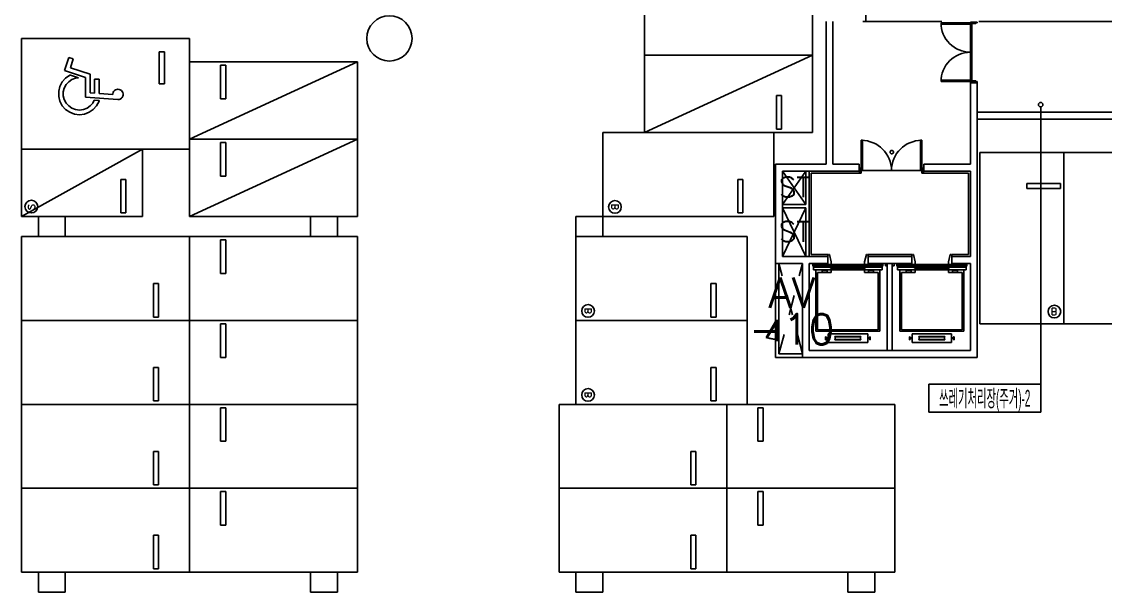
# Model space of a CAD drawing. Header units: millimetres. Extents: x -7614 to 421357, y 85218 to 341757.
# Drawn here: x 147220 to 179487, y 191627 to 208627 of the extents above; entities that cross this region are included whole.
import ezdxf
from ezdxf.enums import TextEntityAlignment as Align

# ---------------------------------------------------------------- set-up
doc = ezdxf.new("R2010")
doc.units = ezdxf.units.MM
doc.header["$LTSCALE"] = 600
doc.header["$MEASUREMENT"] = 0
doc.linetypes.add('HIDDEN', pattern=[2, 1, -1])
for name, color, linetype in [('e-plan', 9, 'CONTINUOUS'), ('e-room-box', 7, 'CONTINUOUS'), ('e-text', 6, 'CONTINUOUS')]:
    doc.layers.add(name, color=color, linetype=linetype)
doc.styles.add('kiahn', font='romans.shx', dxfattribs={"bigfont": 'cadhs.shx'})
doc.styles.add('돋움', font='Dotum.ttf')

msp = doc.modelspace()

# ---------------------------------------------------------------- linework, layer by layer
at = {"layer": 'e-plan'}
for p, q in [((165770, 207627), (165770, 210927)), ((170770, 210927), (170770, 207627)), ((172359, 209727), (172359, 208627)), ((171170, 208627), (171170, 204377)), ((171370, 208627), (171370, 204377)), ((172270, 208627), (172359, 208627)), ((174595, 208591), (175470, 208591)), ((174595, 208551), (174595, 208591)), ((175470, 208551), (174595, 208551)), ((175470, 208591), (175470, 208616)), ((175470, 208616), (175670, 208616)), ((175470, 206841), (175470, 208591)), ((175470, 208591), (175470, 208551)), ((175510, 208591), (175470, 208591)), ((175510, 208571), (175510, 208591)), ((175510, 208571), (175510, 206861)), ((175630, 208571), (175510, 208571)), ((175670, 208591), (175630, 208591)), ((175630, 208591), (175630, 208571)), ((175670, 208616), (175670, 208591)), ((175720, 208627), (179720, 208627)), ((147220, 204827), (147220, 208127)), ((147220, 208127), (152220, 208127)), ((152220, 208127), (152220, 204827)), ((148496, 207168), (148627, 207561)), ((148627, 207561), (148758, 207518)), ((148758, 207518), (148671, 207255)), ((151319, 206777), (151319, 207727)), ((151319, 207727), (151469, 207727)), ((151469, 207727), (151469, 206777)), ((165770, 205327), (170770, 207627)), ((170770, 207627), (165770, 207627)), ((165770, 205327), (165770, 207627)), ((165770, 207627), (170770, 207627)), ((170770, 207627), (170770, 205327)), ((149118, 206961), (148496, 207168)), ((148671, 207255), (149256, 207060)), ((157220, 207427), (152220, 205127)), ((152220, 205127), (152220, 207427)), ((152220, 207427), (157220, 207427)), ((153145, 207327), (153295, 207327)), ((153145, 206327), (153145, 207327)), ((153295, 207327), (153295, 206327)), ((157220, 207427), (157220, 205127)), ((148359, 206697), (148429, 206830)), ((148429, 206830), (148528, 206942)), ((148528, 206942), (148652, 207028)), ((148620, 206839), (148543, 206752)), ((148716, 206905), (148620, 206839)), ((148652, 207028), (148674, 207036)), ((148674, 207036), (148911, 206957)), ((148825, 206947), (148716, 206905)), ((148911, 206957), (148825, 206947)), ((149118, 206373), (149118, 206961)), ((149256, 207060), (149256, 206502)), ((149389, 206492), (149389, 206912)), ((149389, 206912), (149527, 206912)), ((149527, 206912), (149527, 206482)), ((175470, 206881), (174595, 206881)), ((174595, 206881), (174595, 206841)), ((174595, 206841), (175470, 206841)), ((175470, 206841), (175470, 206881)), ((175510, 206841), (175470, 206841)), ((175470, 206841), (175470, 206816)), ((175630, 206861), (175510, 206861)), ((175510, 206861), (175510, 206841)), ((175630, 206841), (175630, 206861)), ((175670, 206841), (175630, 206841)), ((175670, 206816), (175670, 206841)), ((148323, 206552), (148359, 206697)), ((148323, 206402), (148323, 206552)), ((148488, 206648), (148460, 206535)), ((148460, 206535), (148460, 206418)), ((148543, 206752), (148488, 206648)), ((149932, 206478), (149941, 206515)), ((149941, 206515), (149958, 206548)), ((149958, 206548), (149983, 206576)), ((149983, 206576), (150014, 206597)), ((150014, 206597), (150049, 206610)), ((150049, 206610), (150086, 206615)), ((150086, 206615), (150123, 206610)), ((150123, 206610), (150158, 206597)), ((150158, 206597), (150189, 206576)), ((150189, 206576), (150214, 206548)), ((150214, 206548), (150231, 206515)), ((150231, 206515), (150240, 206478)), ((151469, 206777), (151319, 206777)), ((175470, 206816), (175670, 206816)), ((175470, 204377), (175470, 206807)), ((175670, 206807), (175470, 206807)), ((175670, 206807), (175670, 198627)), ((148359, 206256), (148323, 206402)), ((148429, 206123), (148359, 206256)), ((148460, 206418), (148488, 206305)), ((148488, 206305), (148543, 206202)), ((148543, 206202), (148620, 206115)), ((150086, 206304), (149118, 206373)), ((149256, 206502), (149389, 206492)), ((149262, 206115), (149339, 206202)), ((149339, 206202), (149383, 206285)), ((149383, 206285), (149527, 206275)), ((149523, 206256), (149453, 206123)), ((149527, 206275), (149523, 206256)), ((149527, 206482), (149932, 206454)), ((149932, 206454), (149932, 206478)), ((150123, 206308), (150086, 206304)), ((150158, 206322), (150123, 206308)), ((150189, 206343), (150158, 206322)), ((150214, 206371), (150189, 206343)), ((150231, 206404), (150214, 206371)), ((150240, 206441), (150231, 206404)), ((150240, 206478), (150240, 206441)), ((153295, 206327), (153145, 206327)), ((169695, 205427), (169695, 206427)), ((169695, 206427), (169845, 206427)), ((169845, 206427), (169845, 205427)), ((148528, 206011), (148429, 206123)), ((148652, 205926), (148528, 206011)), ((148620, 206115), (148716, 206048)), ((148792, 205873), (148652, 205926)), ((148716, 206048), (148825, 206007)), ((148941, 205855), (148792, 205873)), ((148825, 206007), (148941, 205993)), ((148941, 205993), (149057, 206007)), ((149090, 205873), (148941, 205855)), ((149057, 206007), (149166, 206048)), ((149230, 205926), (149090, 205873)), ((149166, 206048), (149262, 206115)), ((149353, 206011), (149230, 205926)), ((149453, 206123), (149353, 206011)), ((175670, 205927), (181570, 205927)), ((175670, 205727), (181570, 205727)), ((164520, 202827), (164520, 205327)), ((164520, 205327), (169620, 205327)), ((170770, 205327), (165770, 205327)), ((169620, 205327), (169620, 202827)), ((169845, 205427), (169695, 205427)), ((157220, 205127), (152220, 202827)), ((152220, 202827), (152220, 205127)), ((152220, 205127), (157220, 205127)), ((157220, 205127), (152220, 205127)), ((153145, 205027), (153295, 205027)), ((153145, 204027), (153145, 205027)), ((153295, 205027), (153295, 204027)), ((157220, 205127), (157220, 202827)), ((172220, 204192), (172220, 205092)), ((172220, 205092), (172260, 205092)), ((172260, 205092), (172260, 204192)), ((174020, 205092), (173980, 205092)), ((173980, 205092), (173980, 204192)), ((174020, 204192), (174020, 205092)), ((147220, 202827), (150820, 204827)), ((152220, 204827), (147220, 204827)), ((147220, 202827), (147220, 204827)), ((147220, 204827), (150820, 204827)), ((150820, 204827), (150820, 202827)), ((175754, 204727), (178254, 204727)), ((175754, 199627), (175754, 204727)), ((178254, 204727), (178254, 199627)), ((178254, 204727), (180754, 204727)), ((178254, 199627), (178254, 204727)), ((169670, 201427), (169670, 204377)), ((169670, 204377), (171170, 204377)), ((171370, 204377), (172160, 204377)), ((172160, 204377), (172160, 204177)), ((172170, 204117), (172170, 204267)), ((172170, 204267), (172220, 204267)), ((172220, 204267), (172220, 204117)), ((174020, 204267), (174020, 204117)), ((174070, 204267), (174020, 204267)), ((174070, 204117), (174070, 204267)), ((174080, 204377), (175470, 204377)), ((174080, 204377), (174080, 204177)), ((150320, 203927), (150170, 203927)), ((150170, 203927), (150170, 202927)), ((150320, 202927), (150320, 203927)), ((153295, 204027), (153145, 204027)), ((168545, 202927), (168545, 203927)), ((168545, 203927), (168695, 203927)), ((168695, 203927), (168695, 202927)), ((172160, 204177), (169870, 204177)), ((169870, 204177), (169870, 201627)), ((170570, 203177), (169870, 204177)), ((169870, 203177), (170570, 204177)), ((170570, 203177), (170570, 204177)), ((170670, 201627), (170670, 204177)), ((170730, 201687), (170730, 204117)), ((170730, 204117), (172170, 204117)), ((172220, 204117), (172170, 204117)), ((172220, 204192), (174020, 204192)), ((172260, 204192), (172220, 204192)), ((173980, 204192), (174020, 204192)), ((174020, 204117), (174070, 204117)), ((174070, 204117), (175410, 204117)), ((175470, 204177), (174080, 204177)), ((175410, 204117), (175410, 201687)), ((175470, 201627), (175470, 204177)), ((177154, 203652), (177154, 203802)), ((177154, 203802), (178154, 203802)), ((178154, 203652), (177154, 203652)), ((178154, 203802), (178154, 203652)), ((169870, 203177), (170570, 203177)), ((169870, 203077), (170570, 203077)), ((170570, 201627), (169870, 203077)), ((169870, 201627), (170570, 203077)), ((170570, 201627), (170570, 203077)), ((150820, 202827), (147220, 202827)), ((150170, 202927), (150320, 202927)), ((157220, 202827), (152220, 202827)), ((169620, 202827), (164520, 202827)), ((168695, 202927), (168545, 202927)), ((147220, 199727), (147220, 202227)), ((147220, 202227), (152220, 202227)), ((152220, 202227), (152220, 199727)), ((152220, 199727), (152220, 202227)), ((152220, 202227), (157220, 202227)), ((153145, 202127), (153295, 202127)), ((153145, 201127), (153145, 202127)), ((153295, 202127), (153295, 201127)), ((157220, 202227), (157220, 199727)), ((163720, 199727), (163720, 202227)), ((163720, 202227), (168820, 202227)), ((168820, 202227), (168820, 199727)), ((171221, 201687), (170730, 201687)), ((171221, 201687), (171221, 201662)), ((171241, 201662), (171241, 201687)), ((171241, 201687), (171271, 201687)), ((171271, 201687), (171321, 201477)), ((172371, 201687), (172321, 201477)), ((172401, 201687), (172371, 201687)), ((172401, 201662), (172401, 201687)), ((172421, 201687), (172421, 201662)), ((173721, 201687), (172421, 201687)), ((173721, 201687), (173721, 201662)), ((173741, 201662), (173741, 201687)), ((173741, 201687), (173771, 201687)), ((173771, 201687), (173821, 201477)), ((174871, 201687), (174821, 201477)), ((174901, 201687), (174871, 201687)), ((174901, 201662), (174901, 201687)), ((174921, 201687), (174921, 201662)), ((175410, 201687), (174921, 201687)), ((169670, 201427), (169670, 199727)), ((170470, 201427), (169670, 201427)), ((169770, 201427), (169770, 199727)), ((169870, 201627), (171221, 201627)), ((170470, 201427), (170470, 198627)), ((170670, 201427), (171221, 201427)), ((170670, 201427), (170670, 198827)), ((172861, 201397), (170781, 201397)), ((170781, 201342), (170781, 201397)), ((171221, 201662), (171241, 201662)), ((171221, 201627), (171221, 201427)), ((171221, 201627), (171221, 201427)), ((171241, 201417), (171221, 201417)), ((171221, 201417), (171221, 201397)), ((171241, 201397), (171241, 201417)), ((171321, 201397), (171241, 201397)), ((171301, 201387), (171820, 201387)), ((171301, 201355), (171301, 201387)), ((171820, 201355), (171301, 201355)), ((171321, 201477), (171321, 201397)), ((171820, 201387), (171820, 201355)), ((172341, 201387), (171822, 201387)), ((171822, 201387), (171822, 201355)), ((171822, 201355), (172341, 201355)), ((172321, 201477), (172321, 201397)), ((172321, 201397), (172401, 201397)), ((172341, 201355), (172341, 201387)), ((172421, 201662), (172401, 201662)), ((172401, 201397), (172401, 201417)), ((172401, 201417), (172421, 201417)), ((172421, 201627), (173721, 201627)), ((172421, 201627), (172421, 201427)), ((172421, 201427), (173721, 201427)), ((172421, 201417), (172421, 201397)), ((172861, 201342), (172861, 201397)), ((172945, 201427), (172945, 201352)), ((172995, 201352), (172945, 201352)), ((172995, 201427), (172995, 198827)), ((173145, 201427), (173145, 198827)), ((173195, 201352), (173145, 201352)), ((173195, 201427), (173195, 201352)), ((173281, 201397), (175361, 201397)), ((173281, 201342), (173281, 201397)), ((173721, 201662), (173741, 201662)), ((173721, 201627), (173721, 201427)), ((173741, 201417), (173721, 201417)), ((173721, 201417), (173721, 201397)), ((173741, 201397), (173741, 201417)), ((173821, 201397), (173741, 201397)), ((173801, 201387), (174320, 201387)), ((173801, 201355), (173801, 201387)), ((174320, 201355), (173801, 201355)), ((173821, 201477), (173821, 201397)), ((174320, 201387), (174320, 201355)), ((174841, 201387), (174322, 201387)), ((174322, 201387), (174322, 201355)), ((174322, 201355), (174841, 201355)), ((174821, 201477), (174821, 201397)), ((174821, 201397), (174901, 201397)), ((174841, 201355), (174841, 201387)), ((174921, 201662), (174901, 201662)), ((174901, 201397), (174901, 201417)), ((174901, 201417), (174921, 201417)), ((174921, 201627), (175470, 201627)), ((174921, 201627), (174921, 201427)), ((174921, 201427), (175470, 201427)), ((174921, 201417), (174921, 201397)), ((175361, 201342), (175361, 201397)), ((175361, 201342), (175361, 201397)), ((175470, 201427), (175470, 198827)), ((153295, 201127), (153145, 201127)), ((170781, 201342), (172861, 201342)), ((170796, 201312), (172846, 201312)), ((170796, 201312), (170796, 201230)), ((172846, 201230), (170796, 201230)), ((170871, 199406), (170871, 201230)), ((171016, 201150), (170921, 201150)), ((170921, 201150), (170921, 199450)), ((171321, 201150), (171016, 201150)), ((171058, 201150), (171058, 201217)), ((171058, 201217), (171208, 201217)), ((171208, 201217), (171208, 201150)), ((171301, 201267), (171820, 201267)), ((171301, 201235), (171301, 201267)), ((171820, 201235), (171301, 201235)), ((171321, 201230), (171321, 201150)), ((171820, 201267), (171820, 201235)), ((172341, 201267), (171822, 201267)), ((171822, 201267), (171822, 201235)), ((171822, 201235), (172341, 201235)), ((172321, 201150), (172321, 201230)), ((172679, 201150), (172321, 201150)), ((172341, 201235), (172341, 201267)), ((172583, 201217), (172433, 201217)), ((172433, 201217), (172433, 201150)), ((172583, 201150), (172583, 201217)), ((172721, 201150), (172679, 201150)), ((172721, 199450), (172721, 201150)), ((172771, 201230), (172771, 199406)), ((172846, 201312), (172846, 201230)), ((175361, 201342), (173281, 201342)), ((175346, 201312), (173296, 201312)), ((173296, 201312), (173296, 201230)), ((173296, 201230), (175346, 201230)), ((173371, 201230), (173371, 199406)), ((173421, 199450), (173421, 201150)), ((173421, 201150), (173463, 201150)), ((173463, 201150), (173821, 201150)), ((173558, 201150), (173558, 201217)), ((173558, 201217), (173708, 201217)), ((173708, 201217), (173708, 201150)), ((173801, 201267), (174320, 201267)), ((173801, 201235), (173801, 201267)), ((174320, 201235), (173801, 201235)), ((173821, 201150), (173821, 201230)), ((174320, 201267), (174320, 201235)), ((174841, 201267), (174322, 201267)), ((174322, 201267), (174322, 201235)), ((174322, 201235), (174841, 201235)), ((174821, 201230), (174821, 201150)), ((174821, 201150), (175126, 201150)), ((174841, 201235), (174841, 201267)), ((175083, 201217), (174933, 201217)), ((174933, 201217), (174933, 201150)), ((175083, 201150), (175083, 201217)), ((175126, 201150), (175221, 201150)), ((175221, 201150), (175221, 199450)), ((175271, 199406), (175271, 201230)), ((175346, 201312), (175346, 201230)), ((151145, 199827), (151145, 200827)), ((151145, 200827), (151295, 200827)), ((151295, 200827), (151295, 199827)), ((167745, 199827), (167745, 200827)), ((167745, 200827), (167895, 200827)), ((167895, 200827), (167895, 199827)), ((151295, 199827), (151145, 199827)), ((167895, 199827), (167745, 199827)), ((147220, 197227), (147220, 199727)), ((147220, 199727), (152220, 199727)), ((152220, 199727), (147220, 199727)), ((152220, 199727), (152220, 197227)), ((157220, 199727), (152220, 199727)), ((152220, 197227), (152220, 199727)), ((152220, 199727), (157220, 199727)), ((153145, 199627), (153295, 199627)), ((153145, 198627), (153145, 199627)), ((153295, 199627), (153295, 198627)), ((157220, 199727), (157220, 197227)), ((168820, 199727), (163720, 199727)), ((163720, 197227), (163720, 199727)), ((163720, 199727), (168820, 199727)), ((168820, 199727), (168820, 197227)), ((169770, 199727), (169670, 199727)), ((169670, 199727), (169770, 199727)), ((169670, 199692), (169670, 199727)), ((169670, 199692), (169670, 199162)), ((169720, 199692), (169670, 199692)), ((169720, 199677), (169720, 199692)), ((169720, 199677), (169720, 199177)), ((169770, 199677), (169720, 199677)), ((169770, 199727), (169770, 199692)), ((169770, 199692), (169770, 199677)), ((169770, 199677), (169770, 199177)), ((170921, 199450), (172721, 199450)), ((175221, 199450), (173421, 199450)), ((178254, 199627), (175754, 199627)), ((180754, 199627), (178254, 199627)), ((169720, 199162), (169670, 199162)), ((169670, 199162), (169670, 199127)), ((169670, 199127), (169670, 198627)), ((169770, 199127), (169670, 199127)), ((169670, 199127), (169770, 199127)), ((169770, 199177), (169720, 199177)), ((169720, 199177), (169720, 199162)), ((169770, 199162), (169770, 199177)), ((169770, 199127), (169770, 199162)), ((169770, 199127), (169770, 198727)), ((170871, 199406), (172771, 199406)), ((171159, 199240), (171159, 199151)), ((171165, 199240), (171159, 199240)), ((171165, 199151), (171159, 199151)), ((171167, 199238), (171170, 199204)), ((171170, 199188), (171167, 199154)), ((171170, 199204), (171173, 199200)), ((171170, 199188), (171173, 199191)), ((171186, 199200), (171173, 199200)), ((171186, 199191), (171173, 199191)), ((171189, 199204), (171186, 199200)), ((171189, 199188), (171186, 199191)), ((171220, 199204), (171189, 199204)), ((171220, 199188), (171189, 199188)), ((171221, 199203), (171220, 199204)), ((171221, 199189), (171220, 199188)), ((171221, 199203), (171221, 199189)), ((172411, 199326), (171231, 199326)), ((171231, 199326), (171231, 199066)), ((172209, 199246), (171433, 199246)), ((171433, 199246), (171433, 199238)), ((172209, 199238), (171433, 199238)), ((172209, 199154), (171433, 199154)), ((171433, 199154), (171433, 199146)), ((172209, 199146), (171433, 199146)), ((171441, 199238), (171441, 199154)), ((172201, 199238), (172201, 199154)), ((172209, 199246), (172209, 199238)), ((172209, 199154), (172209, 199146)), ((172411, 199066), (172411, 199326)), ((172421, 199203), (172422, 199204)), ((172421, 199203), (172421, 199189)), ((172421, 199189), (172422, 199188)), ((172422, 199204), (172453, 199204)), ((172422, 199188), (172453, 199188)), ((172453, 199204), (172456, 199200)), ((172453, 199188), (172456, 199191)), ((172456, 199200), (172469, 199200)), ((172456, 199191), (172469, 199191)), ((172472, 199204), (172469, 199200)), ((172472, 199188), (172469, 199191)), ((172475, 199238), (172472, 199204)), ((172472, 199188), (172475, 199154)), ((172477, 199240), (172483, 199240)), ((172477, 199151), (172483, 199151)), ((172483, 199240), (172483, 199151)), ((175271, 199406), (173371, 199406)), ((173659, 199240), (173659, 199151)), ((173665, 199240), (173659, 199240)), ((173665, 199151), (173659, 199151)), ((173667, 199238), (173670, 199204)), ((173670, 199188), (173667, 199154)), ((173670, 199204), (173673, 199200)), ((173670, 199188), (173673, 199191)), ((173686, 199200), (173673, 199200)), ((173686, 199191), (173673, 199191)), ((173689, 199204), (173686, 199200)), ((173689, 199188), (173686, 199191)), ((173720, 199204), (173689, 199204)), ((173720, 199188), (173689, 199188)), ((173721, 199203), (173720, 199204)), ((173721, 199189), (173720, 199188)), ((173721, 199203), (173721, 199189)), ((173731, 199326), (174911, 199326)), ((173731, 199066), (173731, 199326)), ((173933, 199246), (174709, 199246)), ((173933, 199246), (173933, 199238)), ((173933, 199238), (174709, 199238)), ((173933, 199154), (174709, 199154)), ((173933, 199154), (173933, 199146)), ((173933, 199146), (174709, 199146)), ((173941, 199238), (173941, 199154)), ((174701, 199238), (174701, 199154)), ((174709, 199246), (174709, 199238)), ((174709, 199154), (174709, 199146)), ((174911, 199326), (174911, 199066)), ((174921, 199203), (174922, 199204)), ((174921, 199203), (174921, 199189)), ((174921, 199189), (174922, 199188)), ((174922, 199204), (174953, 199204)), ((174922, 199188), (174953, 199188)), ((174953, 199204), (174956, 199200)), ((174953, 199188), (174956, 199191)), ((174956, 199200), (174969, 199200)), ((174956, 199191), (174969, 199191)), ((174972, 199204), (174969, 199200)), ((174972, 199188), (174969, 199191)), ((174975, 199238), (174972, 199204)), ((174972, 199188), (174975, 199154)), ((174977, 199240), (174983, 199240)), ((174977, 199151), (174983, 199151)), ((174983, 199240), (174983, 199151)), ((175470, 198827), (170670, 198827)), ((171231, 199066), (172411, 199066)), ((174911, 199066), (173731, 199066)), ((153295, 198627), (153145, 198627)), ((170470, 198627), (169670, 198627)), ((170470, 198727), (169770, 198727)), ((175670, 198627), (170470, 198627)), ((151145, 197327), (151145, 198327)), ((151145, 198327), (151295, 198327)), ((151295, 198327), (151295, 197327)), ((167745, 197327), (167745, 198327)), ((167745, 198327), (167895, 198327)), ((167895, 198327), (167895, 197327)), ((147220, 194727), (147220, 197227)), ((147220, 197227), (152220, 197227)), ((152220, 197227), (147220, 197227)), ((151295, 197327), (151145, 197327)), ((152220, 197227), (152220, 194727)), ((157220, 197227), (152220, 197227)), ((152220, 194727), (152220, 197227)), ((152220, 197227), (157220, 197227)), ((157220, 197227), (157220, 194727)), ((163220, 194727), (163220, 197227)), ((163220, 197227), (168220, 197227)), ((168820, 197227), (163720, 197227)), ((167895, 197327), (167745, 197327)), ((168220, 197227), (168220, 194727)), ((168220, 194727), (168220, 197227)), ((168220, 197227), (173220, 197227)), ((173220, 197227), (173220, 194727)), ((153145, 197127), (153295, 197127)), ((153145, 196127), (153145, 197127)), ((153295, 197127), (153295, 196127)), ((169145, 197127), (169295, 197127)), ((169145, 196127), (169145, 197127)), ((169295, 197127), (169295, 196127)), ((153295, 196127), (153145, 196127)), ((169295, 196127), (169145, 196127)), ((151145, 194827), (151145, 195827)), ((151145, 195827), (151295, 195827)), ((151295, 195827), (151295, 194827)), ((167145, 194827), (167145, 195827)), ((167145, 195827), (167295, 195827)), ((167295, 195827), (167295, 194827)), ((152220, 194727), (147220, 194727)), ((147220, 192227), (147220, 194727)), ((147220, 194727), (152220, 194727)), ((151295, 194827), (151145, 194827)), ((152220, 194727), (152220, 192227)), ((157220, 194727), (152220, 194727)), ((152220, 192227), (152220, 194727)), ((152220, 194727), (157220, 194727)), ((153145, 194627), (153295, 194627)), ((153145, 193627), (153145, 194627)), ((153295, 194627), (153295, 193627)), ((157220, 194727), (157220, 192227)), ((168220, 194727), (163220, 194727)), ((163220, 192227), (163220, 194727)), ((163220, 194727), (168220, 194727)), ((167295, 194827), (167145, 194827)), ((168220, 194727), (168220, 192227)), ((173220, 194727), (168220, 194727)), ((168220, 192227), (168220, 194727)), ((168220, 194727), (173220, 194727)), ((169145, 194627), (169295, 194627)), ((169145, 193627), (169145, 194627)), ((169295, 194627), (169295, 193627)), ((173220, 194727), (173220, 192227)), ((153295, 193627), (153145, 193627)), ((169295, 193627), (169145, 193627)), ((151145, 192327), (151145, 193327)), ((151145, 193327), (151295, 193327)), ((151295, 193327), (151295, 192327)), ((167145, 192327), (167145, 193327)), ((167145, 193327), (167295, 193327)), ((167295, 193327), (167295, 192327)), ((151295, 192327), (151145, 192327)), ((167295, 192327), (167145, 192327)), ((152220, 192227), (147220, 192227)), ((157220, 192227), (152220, 192227)), ((168220, 192227), (163220, 192227)), ((173220, 192227), (168220, 192227))]:
    msp.add_line(p, q, dxfattribs=at)
at = {"layer": 'e-plan', "ltscale": 0.2}
msp.add_line((172359, 208627), (174620, 208627), dxfattribs=at)
at = {"layer": 'e-plan', "ltscale": 0.5}
for p, q in [((148520, 202827), (147720, 202827)), ((147720, 202827), (147720, 202227)), ((148520, 202227), (148520, 202827)), ((156620, 202827), (155820, 202827)), ((155820, 202827), (155820, 202227)), ((156620, 202227), (156620, 202827)), ((164520, 202827), (163720, 202827)), ((163720, 202827), (163720, 202227)), ((164520, 202227), (164520, 202827)), ((147720, 202227), (148520, 202227)), ((155820, 202227), (156620, 202227)), ((163720, 202227), (164520, 202227)), ((148520, 192227), (147720, 192227)), ((147720, 192227), (147720, 191627)), ((148520, 191627), (148520, 192227)), ((156620, 192227), (155820, 192227)), ((155820, 192227), (155820, 191627)), ((156620, 191627), (156620, 192227)), ((164520, 192227), (163720, 192227)), ((163720, 192227), (163720, 191627)), ((164520, 191627), (164520, 192227)), ((172620, 192227), (171820, 192227)), ((171820, 192227), (171820, 191627)), ((172620, 191627), (172620, 192227)), ((147720, 191627), (148520, 191627)), ((155820, 191627), (156620, 191627)), ((163720, 191627), (164520, 191627)), ((171820, 191627), (172620, 191627))]:
    msp.add_line(p, q, dxfattribs=at)
at = {"layer": 'e-plan', "linetype": 'HIDDEN'}
for p, q in [((170470, 198727), (169770, 201427)), ((169770, 198727), (170470, 201427)), ((169670, 199692), (169385, 199223)), ((169423, 199210), (169708, 199677)), ((169708, 199677), (169670, 199692)), ((169385, 199223), (169423, 199210))]:
    msp.add_line(p, q, dxfattribs=at)
at = {"layer": 'e-plan', "ltscale": 0.5}
msp.add_circle((158170, 208127), 675, dxfattribs=at)
at = {"layer": 'e-plan', "lineweight": -3}
msp.add_circle((147508, 203119), 189, dxfattribs=at)
at = {"layer": 'e-plan'}
for centre in [(164886, 203108), (164086, 200008), (177972, 199992), (164086, 197508)]:
    msp.add_circle(centre, 189, dxfattribs=at)
for centre, radius, start, end in [((175470, 208591), 875, 180, 270.0001), ((175470, 206841), 875, 89.9999, 180), ((172220, 204192), 900, 0, 90), ((174020, 204192), 900, 90, 180), ((173127, 204742), 50, 120.0001, 300.0001), ((173127, 204742), 50, 300.0001, 120.0001), ((171165, 199238), 2.5, 3.4094, 90), ((171165, 199154), 2.5, 270, 356.5907), ((172477, 199238), 2.5, 90, 176.5907), ((172477, 199154), 2.5, 183.4094, 270), ((173665, 199238), 2.5, 3.4094, 90), ((173665, 199154), 2.5, 270, 356.5907), ((174977, 199238), 2.5, 90, 176.5907), ((174977, 199154), 2.5, 183.4094, 270)]:
    msp.add_arc(centre, radius, start, end, dxfattribs=at)
at = {"layer": 'e-plan', "linetype": 'HIDDEN'}
msp.add_arc((169928, 201141), 1996, 255.3416, 262.5948, dxfattribs=at)
at = {"layer": 'e-room-box'}
for p, q in [((177563, 206085), (177563, 197825)), ((177563, 197825), (174229, 197825)), ((174229, 197825), (174229, 196992)), ((177563, 196992), (177563, 197825)), ((177563, 196992), (174229, 196992)), ((174229, 196992), (177563, 196992))]:
    msp.add_line(p, q, dxfattribs=at)
for start, end in [(90, 270), (270, 90)]:
    msp.add_arc((177563, 206153), 67.5, start, end, dxfattribs=at)

# ---------------------------------------------------------------- texts
at = {"layer": 'e-plan', "style": 'kiahn'}
for s, height, p in [('ST', 600, (170233, 203696)), ('ST', 600, (170233, 202371)), ('AV', 900, (170150, 200555)), ('-10', 900, (170150, 199464))]:
    msp.add_text(s, height=height, dxfattribs=at).set_placement(p, align=Align.MIDDLE_CENTER)
at = {"layer": 'e-plan', "lineweight": -3, "style": 'kiahn'}
msp.add_text('S', height=200, rotation=90, dxfattribs=at).set_placement((147610, 203020))
at = {"layer": 'e-plan', "style": 'kiahn', "text_generation_flag": 4}
for p in [(164987, 203207), (164187, 200107), (164187, 197607)]:
    msp.add_text('B', height=200, rotation=270, dxfattribs=at).set_placement(p)
msp.add_text('B', height=200, dxfattribs=at).set_placement((177873, 200093))
at = {"layer": 'e-text', "style": '돋움', "width": 0.45}
msp.add_text('쓰레기처리장(주거)-2', height=500, dxfattribs=at).set_placement((175896, 197408), align=Align.MIDDLE_CENTER)

doc.saveas('drawing.dxf')
